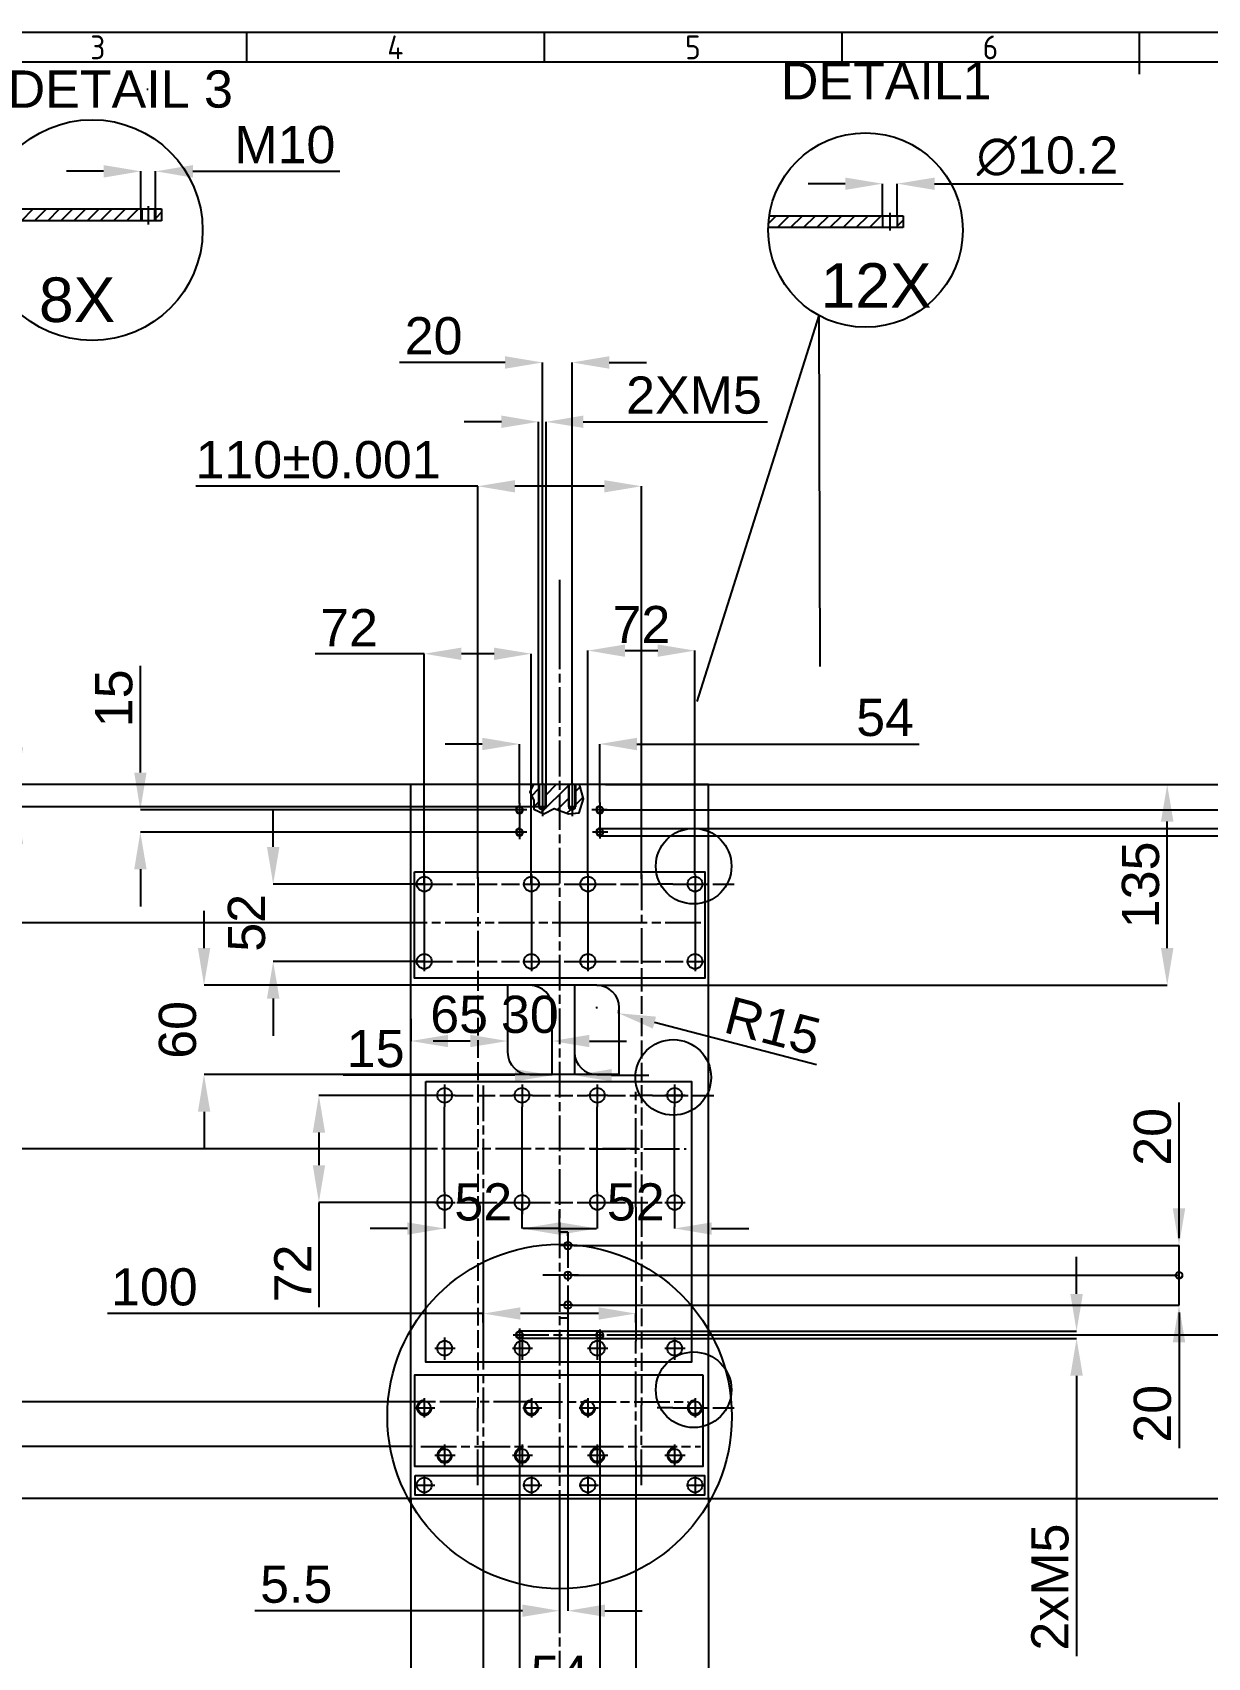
# Model space of a CAD drawing. Extents: x 10890 to 13186, y -1023 to 617.
# Drawn here: x 11294 to 12083, y -476 to 617 of the extents above; entities that cross this region are included whole.
import ezdxf

# ---------------------------------------------------------------- set-up
doc = ezdxf.new("R2010")
doc.units = 0
doc.header["$MEASUREMENT"] = 0
doc.linetypes.add('ACAD_ISO02W100', pattern=[15, 12, -3])
doc.linetypes.add('ACAD_ISO08W100', pattern=[36, 24, -3, 6, -3])
doc.layers.get('0').update_dxf_attribs({"linetype": 'CONTINUOUS'})
doc.layers.get('DEFPOINTS').update_dxf_attribs({"linetype": 'ACAD_ISO02W100'})
for name, color, linetype in [('CRTA_05', 1, 'CONTINUOUS'), ('LAYER1', 1, 'ACAD_ISO08W100'), ('LAYER2', 4, 'CONTINUOUS'), ('LAYER3', 5, 'CONTINUOUS'), ('LAYER4', 253, 'ACAD_ISO02W100'), ('RAHM2', 1, 'CONTINUOUS')]:
    doc.layers.add(name, color=color, linetype=linetype)
doc.styles.add('OZNAKE', font='geniso.shx', dxfattribs={"height": 4})
doc.styles.get("Standard").update_dxf_attribs({"font": 'arial.ttf'})
doc.dimstyles.get("Standard").update_dxf_attribs({"dimscale": 5, "dimtxt": 5, "dimasz": 5, "dimexe": 0, "dimexo": 0, "dimgap": 1, "dimtad": 1, "dimdec": 4, "dimzin": 12, "dimtxsty": 'STANDARD', "dimcen": 0.09, "dimazin": 3, "dimtfac": 1, "dimtdec": 4, "dimtofl": 0, "dimtmove": 0, "dimatfit": 3, "dimtolj": 1, "dimtzin": 0})

# ---------------------------------------------------------------- blocks, each defined once
blk = doc.blocks.new('*D4')
at = {"layer": 'DEFPOINTS', "color": 0}
for p in [(11376.4, 523.2), (11366.4, 497.9), (11376.4, 497.9)]:
    blk.add_point(p, dxfattribs=at)
at = {"layer": 'LAYER2', "color": 0}
for p, q in [((11341.4, 523.2), (11316.4, 523.2)), ((11366.4, 497.9), (11366.4, 523.2)), ((11376.4, 497.9), (11376.4, 523.2)), ((11401.4, 523.2), (11500.1, 523.2))]:
    blk.add_line(p, q, dxfattribs=at)
for points in [[(11341.4, 527.4), (11341.4, 519), (11366.4, 523.2)], [(11401.4, 527.4), (11401.4, 519), (11376.4, 523.2)]]:
    blk.add_solid(points, dxfattribs=at)
at = {"layer": 'LAYER2', "color": 0, "insert": (11463.2, 541), "char_height": 25, "attachment_point": 5}
blk.add_mtext('\\A1;M10', dxfattribs=at)
blk = doc.blocks.new('*D5')
at = {"layer": 'DEFPOINTS', "color": 0}
for p in [(11874.9, 514.9), (11864.9, 493.3), (11874.9, 493.3)]:
    blk.add_point(p, dxfattribs=at)
at = {"layer": 'LAYER2', "color": 0}
for p, q in [((11839.9, 514.9), (11814.9, 514.9)), ((11864.9, 493.3), (11864.9, 514.9)), ((11874.9, 493.3), (11874.9, 514.9)), ((11899.9, 514.9), (12026.8, 514.9))]:
    blk.add_line(p, q, dxfattribs=at)
for points in [[(11839.9, 519), (11839.9, 510.7), (11864.9, 514.9)], [(11899.9, 519), (11899.9, 510.7), (11874.9, 514.9)]]:
    blk.add_solid(points, dxfattribs=at)
at = {"layer": 'LAYER2', "color": 0, "insert": (11975.8, 533.3), "char_height": 25, "attachment_point": 5}
blk.add_mtext('\\A1;∅10.2', dxfattribs=at)
blk = doc.blocks.new('*U13')
at = {"layer": 'LAYER1'}
for p, q in [((-6.4, 0.1), (6.4, 0.1)), ((-0.6, 6.5), (-0.6, -6.5))]:
    blk.add_line(p, q, dxfattribs=at)
blk = doc.blocks.new('*U14')
at = {"layer": 'LAYER1', "color": 0, "linetype": 'BYBLOCK'}
for p in [(0, 0), (72, 0), (0, -52), (72, -52)]:
    blk.add_blockref('*U13', p, dxfattribs=at)
blk = doc.blocks.new('*U11')
at = {"layer": 'LAYER1'}
blk.add_blockref('*U14', (-36, 26), dxfattribs=at)
blk = doc.blocks.new('*U12')
at = {"layer": 'LAYER1', "color": 0, "linetype": 'BYBLOCK'}
for p in [(0, 0), (110, 0)]:
    blk.add_blockref('*U11', p, dxfattribs=at)
blk = doc.blocks.new('*U9')
at = {"layer": 'LAYER1'}
blk.add_blockref('*U12', (-55, 0), dxfattribs=at)
blk = doc.blocks.new('*U10')
at = {"layer": 'LAYER1', "color": 0, "linetype": 'BYBLOCK'}
for p in [(0, 0), (0, -352)]:
    blk.add_blockref('*U9', p, dxfattribs=at)
blk = doc.blocks.new('*U17')
at = {"layer": 'LAYER1'}
for p, q in [((-6.8, 0.3), (6.8, 0.3)), ((-0.3, 7.5), (-0.3, -7.5))]:
    blk.add_line(p, q, dxfattribs=at)
blk = doc.blocks.new('*U18')
at = {"layer": 'LAYER1', "color": 0, "linetype": 'BYBLOCK'}
for p in [(0, 0), (52, 0), (0, -72), (52, -72)]:
    blk.add_blockref('*U17', p, dxfattribs=at)
blk = doc.blocks.new('*U15')
at = {"layer": 'LAYER1'}
blk.add_blockref('*U18', (-26, 36), dxfattribs=at)
blk = doc.blocks.new('*U16')
at = {"layer": 'LAYER1', "color": 0, "linetype": 'BYBLOCK'}
for p in [(0, 0), (102.5, 0), (0, -170), (102.5, -170)]:
    blk.add_blockref('*U15', p, dxfattribs=at)
blk = doc.blocks.new('*D19')
at = {"layer": 'DEFPOINTS', "color": 0}
for p in [(11547.9, 111), (11078.8, -369), (11547.9, -369)]:
    blk.add_point(p, dxfattribs=at)
at = {"layer": 'LAYER2', "color": 0}
for p, q in [((11547.9, 111), (11078.8, 111)), ((11078.8, 86), (11078.8, -344)), ((11547.9, -369), (11078.8, -369))]:
    blk.add_line(p, q, dxfattribs=at)
for points in [[(11074.6, 86), (11082.9, 86), (11078.8, 111)], [(11074.6, -344), (11082.9, -344), (11078.8, -369)]]:
    blk.add_solid(points, dxfattribs=at)
at = {"layer": 'LAYER2', "color": 0, "insert": (11061, -101.7), "char_height": 25, "attachment_point": 5, "rotation": 90}
blk.add_mtext('\\A1;480', dxfattribs=at)
blk = doc.blocks.new('*D20')
at = {"layer": 'DEFPOINTS', "color": 0}
for p in [(11547.9, -369), (11747.9, -369), (11747.9, -698.2)]:
    blk.add_point(p, dxfattribs=at)
at = {"layer": 'LAYER2', "color": 0}
for p, q in [((11547.9, -369), (11547.9, -698.2)), ((11747.9, -369), (11747.9, -698.2)), ((11572.9, -698.2), (11722.9, -698.2))]:
    blk.add_line(p, q, dxfattribs=at)
for points in [[(11572.9, -694), (11572.9, -702.4), (11547.9, -698.2)], [(11722.9, -694), (11722.9, -702.4), (11747.9, -698.2)]]:
    blk.add_solid(points, dxfattribs=at)
at = {"layer": 'LAYER2', "color": 0, "insert": (11647.9, -680.4), "char_height": 25, "attachment_point": 5}
blk.add_mtext('\\A1;200', dxfattribs=at)
blk = doc.blocks.new('*D21')
at = {"layer": 'DEFPOINTS', "color": 0}
for p in [(11628.9, 198.9), (11556.9, 44), (11628.9, 44)]:
    blk.add_point(p, dxfattribs=at)
at = {"layer": 'LAYER2', "color": 0}
for p, q in [((11556.9, 198.9), (11483.7, 198.9)), ((11556.9, 44), (11556.9, 198.9)), ((11603.9, 198.9), (11581.9, 198.9)), ((11628.9, 44), (11628.9, 198.9))]:
    blk.add_line(p, q, dxfattribs=at)
for points in [[(11581.9, 203), (11581.9, 194.7), (11556.9, 198.9)], [(11603.9, 203), (11603.9, 194.7), (11628.9, 198.9)]]:
    blk.add_solid(points, dxfattribs=at)
at = {"layer": 'LAYER2', "color": 0, "insert": (11506.4, 216.4), "char_height": 25, "attachment_point": 5}
blk.add_mtext('\\A1;72', dxfattribs=at)
blk = doc.blocks.new('*D22')
at = {"layer": 'DEFPOINTS', "color": 0}
for p in [(11556.9, 44), (11455.4, -8), (11556.9, -8)]:
    blk.add_point(p, dxfattribs=at)
at = {"layer": 'LAYER2', "color": 0}
for p, q in [((11455.4, 69), (11455.4, 94)), ((11556.9, 44), (11455.4, 44)), ((11556.9, -8), (11455.4, -8)), ((11455.4, -33), (11455.4, -58))]:
    blk.add_line(p, q, dxfattribs=at)
for points in [[(11451.2, 69), (11459.6, 69), (11455.4, 44)], [(11451.2, -33), (11459.6, -33), (11455.4, -8)]]:
    blk.add_solid(points, dxfattribs=at)
at = {"layer": 'LAYER2', "color": 0, "insert": (11437.6, 18), "char_height": 25, "attachment_point": 5, "rotation": 90}
blk.add_mtext('\\A1;52', dxfattribs=at)
blk = doc.blocks.new('*D23')
at = {"layer": 'DEFPOINTS', "color": 0}
for p in [(11570.6, -170), (11622.6, -170), (11622.6, -187.5)]:
    blk.add_point(p, dxfattribs=at)
at = {"layer": 'LAYER2', "color": 0}
for p, q in [((11570.6, -170), (11570.6, -187.5)), ((11622.6, -170), (11622.6, -187.5)), ((11545.6, -187.5), (11520.6, -187.5)), ((11647.6, -187.5), (11672.6, -187.5))]:
    blk.add_line(p, q, dxfattribs=at)
for points in [[(11545.6, -183.4), (11545.6, -191.7), (11570.6, -187.5)], [(11647.6, -183.4), (11647.6, -191.7), (11622.6, -187.5)]]:
    blk.add_solid(points, dxfattribs=at)
at = {"layer": 'LAYER2', "color": 0, "insert": (11596.6, -169.8), "char_height": 25, "attachment_point": 5}
blk.add_mtext('\\A1;52', dxfattribs=at)
blk = doc.blocks.new('*D24')
at = {"layer": 'DEFPOINTS', "color": 0}
for p in [(11486.1, -98), (11570.6, -98), (11570.6, -170)]:
    blk.add_point(p, dxfattribs=at)
at = {"layer": 'LAYER2', "color": 0}
for p, q in [((11570.6, -98), (11486.1, -98)), ((11486.1, -123), (11486.1, -145)), ((11570.6, -170), (11486.1, -170)), ((11486.1, -170), (11486.1, -240.3))]:
    blk.add_line(p, q, dxfattribs=at)
for points in [[(11482, -123), (11490.3, -123), (11486.1, -98)], [(11482, -145), (11490.3, -145), (11486.1, -170)]]:
    blk.add_solid(points, dxfattribs=at)
at = {"layer": 'LAYER2', "color": 0, "insert": (11468.6, -217.7), "char_height": 25, "attachment_point": 5, "rotation": 90}
blk.add_mtext('\\A1;72', dxfattribs=at)
blk = doc.blocks.new('*D25')
at = {"layer": 'DEFPOINTS', "color": 0}
for p in [(11702.9, 311.5), (11592.9, 47.6), (11702.9, 47.6)]:
    blk.add_point(p, dxfattribs=at)
at = {"layer": 'LAYER2', "color": 0}
for p, q in [((11592.9, 311.5), (11403.3, 311.5)), ((11592.9, 47.6), (11592.9, 311.5)), ((11677.9, 311.5), (11617.9, 311.5)), ((11702.9, 47.6), (11702.9, 311.5))]:
    blk.add_line(p, q, dxfattribs=at)
for points in [[(11617.9, 315.6), (11617.9, 307.3), (11592.9, 311.5)], [(11677.9, 315.6), (11677.9, 307.3), (11702.9, 311.5)]]:
    blk.add_solid(points, dxfattribs=at)
at = {"layer": 'LAYER2', "color": 0, "insert": (11485.6, 329.2), "char_height": 25, "attachment_point": 5}
blk.add_mtext('\\A1;110%%P0.001', dxfattribs=at)
blk = doc.blocks.new('*D26')
at = {"layer": 'DEFPOINTS', "color": 0}
for p in [(11548.7, 18), (11127.7, -334), (11548.7, -334)]:
    blk.add_point(p, dxfattribs=at)
at = {"layer": 'LAYER2', "color": 0}
for p, q in [((11548.7, 18), (11127.7, 18)), ((11127.7, -7), (11127.7, -309)), ((11548.7, -334), (11127.7, -334))]:
    blk.add_line(p, q, dxfattribs=at)
for points in [[(11123.5, -7), (11131.8, -7), (11127.7, 18)], [(11123.5, -309), (11131.8, -309), (11127.7, -334)]]:
    blk.add_solid(points, dxfattribs=at)
at = {"layer": 'LAYER2', "color": 0, "insert": (11109.9, -158), "char_height": 25, "attachment_point": 5, "rotation": 90}
blk.add_mtext('\\A1;352', dxfattribs=at)
blk = doc.blocks.new('*D27')
at = {"layer": 'DEFPOINTS', "color": 0}
for p in [(11596.6, -344.6), (11699.1, -343.6), (11699.1, -635.1)]:
    blk.add_point(p, dxfattribs=at)
at = {"layer": 'LAYER2', "color": 0}
for p, q in [((11596.6, -344.6), (11596.6, -635.1)), ((11699.1, -343.6), (11699.1, -635.1)), ((11621.6, -635.1), (11674.1, -635.1))]:
    blk.add_line(p, q, dxfattribs=at)
for points in [[(11621.6, -630.9), (11621.6, -639.2), (11596.6, -635.1)], [(11674.1, -630.9), (11674.1, -639.2), (11699.1, -635.1)]]:
    blk.add_solid(points, dxfattribs=at)
at = {"layer": 'LAYER2', "color": 0, "insert": (11647.9, -617.3), "char_height": 25, "attachment_point": 5}
blk.add_mtext('\\A1;100', dxfattribs=at)
blk = doc.blocks.new('*D28')
at = {"layer": 'DEFPOINTS', "color": 0}
for p in [(11563.2, -134), (11192.9, -304), (11563.2, -304)]:
    blk.add_point(p, dxfattribs=at)
at = {"layer": 'LAYER2', "color": 0}
for p, q in [((11563.2, -134), (11192.9, -134)), ((11192.9, -159), (11192.9, -279)), ((11563.2, -304), (11192.9, -304))]:
    blk.add_line(p, q, dxfattribs=at)
for points in [[(11188.7, -159), (11197.1, -159), (11192.9, -134)], [(11188.7, -279), (11197.1, -279), (11192.9, -304)]]:
    blk.add_solid(points, dxfattribs=at)
at = {"layer": 'LAYER2', "color": 0, "insert": (11175.1, -218.4), "char_height": 25, "attachment_point": 5, "rotation": 90}
blk.add_mtext('\\A1;170%%P0.001', dxfattribs=at)
blk = doc.blocks.new('*D29')
at = {"layer": 'DEFPOINTS', "color": 0}
for p in [(11547.9, -46.5), (11612.9, -46.5), (11547.9, -61.5)]:
    blk.add_point(p, dxfattribs=at)
at = {"layer": 'LAYER2', "color": 0}
for p, q in [((11547.9, -46.5), (11547.9, -61.5)), ((11612.9, -46.5), (11612.9, -61.5)), ((11587.9, -61.5), (11572.9, -61.5))]:
    blk.add_line(p, q, dxfattribs=at)
for points in [[(11572.9, -57.3), (11572.9, -65.6), (11547.9, -61.5)], [(11587.9, -57.3), (11587.9, -65.6), (11612.9, -61.5)]]:
    blk.add_solid(points, dxfattribs=at)
at = {"layer": 'LAYER2', "color": 0, "insert": (11580.4, -43.7), "char_height": 25, "attachment_point": 5}
blk.add_mtext('\\A1;65', dxfattribs=at)
blk = doc.blocks.new('*D30')
at = {"layer": 'DEFPOINTS', "color": 0}
for p in [(11612.9, -61.5), (11642.9, -61.5), (11642.9, -61.5)]:
    blk.add_point(p, dxfattribs=at)
at = {"layer": 'LAYER2', "color": 0}
for p, q in [((11587.9, -61.5), (11562.9, -61.5)), ((11642.9, -61.5), (11642.9, -61.5)), ((11667.9, -61.5), (11692.9, -61.5))]:
    blk.add_line(p, q, dxfattribs=at)
for points in [[(11587.9, -57.3), (11587.9, -65.6), (11612.9, -61.5)], [(11667.9, -57.3), (11667.9, -65.6), (11642.9, -61.5)]]:
    blk.add_solid(points, dxfattribs=at)
at = {"layer": 'LAYER2', "color": 0, "insert": (11627.9, -43.7), "char_height": 25, "attachment_point": 5}
blk.add_mtext('\\A1;30', dxfattribs=at)
blk = doc.blocks.new('*D31')
at = {"layer": 'DEFPOINTS', "color": 0}
for p in [(11657.9, -64), (11642.9, -84), (11657.9, -84.5)]:
    blk.add_point(p, dxfattribs=at)
at = {"layer": 'LAYER2', "color": 0}
for p, q in [((11657.9, -64), (11657.9, -84.5)), ((11617.9, -84.5), (11502.4, -84.5)), ((11642.9, -84), (11642.9, -84.5)), ((11682.9, -84.5), (11707.9, -84.5))]:
    blk.add_line(p, q, dxfattribs=at)
for points in [[(11617.9, -80.3), (11617.9, -88.6), (11642.9, -84.5)], [(11682.9, -80.3), (11682.9, -88.6), (11657.9, -84.5)]]:
    blk.add_solid(points, dxfattribs=at)
at = {"layer": 'LAYER2', "color": 0, "insert": (11524.3, -66.7), "char_height": 25, "attachment_point": 5}
blk.add_mtext('\\A1;15', dxfattribs=at)
blk = doc.blocks.new('*D32')
at = {"layer": 'DEFPOINTS', "color": 0}
for p in [(11657.9, -24), (11408.9, -84), (11687.9, -84)]:
    blk.add_point(p, dxfattribs=at)
at = {"layer": 'LAYER2', "color": 0}
for p, q in [((11408.9, 1), (11408.9, 26)), ((11657.9, -24), (11408.9, -24)), ((11687.9, -84), (11408.9, -84)), ((11408.9, -109), (11408.9, -134))]:
    blk.add_line(p, q, dxfattribs=at)
for points in [[(11404.8, 1), (11413.1, 1), (11408.9, -24)], [(11404.8, -109), (11413.1, -109), (11408.9, -84)]]:
    blk.add_solid(points, dxfattribs=at)
at = {"layer": 'LAYER2', "color": 0, "insert": (11391.2, -54), "char_height": 25, "attachment_point": 5, "rotation": 90}
blk.add_mtext('\\A1;60', dxfattribs=at)
blk = doc.blocks.new('*D33')
at = {"layer": 'DEFPOINTS', "color": 0}
for p in [(11672.9, -39), (11687.5, -42.8)]:
    blk.add_point(p, dxfattribs=at)
at = {"layer": 'LAYER2', "color": 0}
for p, q in [((11672.5, -39), (11673.4, -39)), ((11672.9, -39.4), (11672.9, -38.5)), ((11820.5, -77.5), (11711.6, -49.1))]:
    blk.add_line(p, q, dxfattribs=at)
blk.add_arc((11672.9, -39), 15, 345.3818, 0, dxfattribs=at)
blk.add_solid([(11712.7, -45.1), (11710.6, -53.1), (11687.5, -42.8)], dxfattribs=at)
at = {"layer": 'LAYER2', "color": 0, "insert": (11791.2, -51.5), "char_height": 25, "attachment_point": 5, "rotation": 345.3818}
blk.add_mtext('\\A1;R15', dxfattribs=at)
blk = doc.blocks.new('*D45')
at = {"layer": 'DEFPOINTS', "color": 0}
for p in [(11653.4, -247.8), (11647.9, -369), (11647.9, -444.5)]:
    blk.add_point(p, dxfattribs=at)
at = {"layer": 'LAYER2', "color": 0}
for p, q in [((11653.4, -247.8), (11653.4, -444.5)), ((11647.9, -369), (11647.9, -444.5)), ((11622.9, -444.5), (11443.1, -444.5)), ((11678.4, -444.5), (11703.4, -444.5))]:
    blk.add_line(p, q, dxfattribs=at)
for points in [[(11622.9, -440.3), (11622.9, -448.6), (11647.9, -444.5)], [(11678.4, -440.3), (11678.4, -448.6), (11653.4, -444.5)]]:
    blk.add_solid(points, dxfattribs=at)
at = {"layer": 'LAYER2', "color": 0, "insert": (11470.9, -426.8), "char_height": 25, "attachment_point": 5}
blk.add_mtext('\\A1;5.5', dxfattribs=at)
blk = doc.blocks.new('*U46')
blk.add_circle((0, 0), 2.1)
blk.add_arc((0, 0), 2.5, 90.1787, 0.0692)
blk = doc.blocks.new('*U47')
at = {"color": 0, "linetype": 'BYBLOCK'}
for p in [(0, 0), (54, 0), (0, -15), (54, -15)]:
    blk.add_blockref('*U46', p, dxfattribs=at)
blk = doc.blocks.new('*D48')
at = {"layer": 'DEFPOINTS', "color": 0}
for p in [(11674.9, 138.2), (11620.9, 98.3), (11674.9, 98.8)]:
    blk.add_point(p, dxfattribs=at)
at = {"layer": 'LAYER2', "color": 0}
for p, q in [((11595.9, 138.2), (11570.9, 138.2)), ((11620.9, 98.3), (11620.9, 138.2)), ((11674.9, 98.8), (11674.9, 138.2)), ((11699.9, 138.2), (11889.6, 138.2))]:
    blk.add_line(p, q, dxfattribs=at)
for points in [[(11595.9, 142.4), (11595.9, 134), (11620.9, 138.2)], [(11699.9, 142.4), (11699.9, 134), (11674.9, 138.2)]]:
    blk.add_solid(points, dxfattribs=at)
at = {"layer": 'LAYER2', "color": 0, "insert": (11866.7, 155.9), "char_height": 25, "attachment_point": 5}
blk.add_mtext('\\A1;54', dxfattribs=at)
blk = doc.blocks.new('*D49')
at = {"layer": 'DEFPOINTS', "color": 0}
for p in [(11366.1, 94), (11620.9, 94), (11620.9, 79)]:
    blk.add_point(p, dxfattribs=at)
at = {"layer": 'LAYER2', "color": 0}
for p, q in [((11366.1, 119), (11366.1, 190.8)), ((11620.9, 94), (11366.1, 94)), ((11620.9, 79), (11366.1, 79)), ((11366.1, 54), (11366.1, 29))]:
    blk.add_line(p, q, dxfattribs=at)
for points in [[(11362, 119), (11370.3, 119), (11366.1, 94)], [(11362, 54), (11370.3, 54), (11366.1, 79)]]:
    blk.add_solid(points, dxfattribs=at)
at = {"layer": 'LAYER2', "color": 0, "insert": (11348.4, 168.9), "char_height": 25, "attachment_point": 5, "rotation": 90}
blk.add_mtext('\\A1;15', dxfattribs=at)
blk = doc.blocks.new('*D50')
at = {"layer": 'DEFPOINTS', "color": 0}
for p in [(11678.8, 111), (12144.8, 111), (11674.9, 94)]:
    blk.add_point(p, dxfattribs=at)
at = {"layer": 'LAYER2', "color": 0}
for p, q in [((12144.8, 136), (12144.8, 204.5)), ((11678.8, 111), (12144.8, 111)), ((11674.9, 94), (12144.8, 94)), ((12144.8, 69), (12144.8, 44))]:
    blk.add_line(p, q, dxfattribs=at)
for points in [[(12140.6, 136), (12148.9, 136), (12144.8, 111)], [(12140.6, 69), (12148.9, 69), (12144.8, 94)]]:
    blk.add_solid(points, dxfattribs=at)
at = {"layer": 'LAYER2', "color": 0, "insert": (12127.2, 182.7), "char_height": 25, "attachment_point": 5, "rotation": 90}
blk.add_mtext('\\A1;17', dxfattribs=at)
blk = doc.blocks.new('*D51')
at = {"layer": 'DEFPOINTS', "color": 0}
for p in [(11674.9, -256.5), (11674.9, -261.5), (11995.4, -261.5)]:
    blk.add_point(p, dxfattribs=at)
at = {"layer": 'LAYER2', "color": 0}
for p, q in [((11995.4, -231.5), (11995.4, -206.5)), ((11674.9, -256.5), (11995.4, -256.5)), ((11674.9, -261.5), (11995.4, -261.5)), ((11995.4, -286.5), (11995.4, -475))]:
    blk.add_line(p, q, dxfattribs=at)
for points in [[(11991.2, -231.5), (11999.6, -231.5), (11995.4, -256.5)], [(11991.2, -286.5), (11999.6, -286.5), (11995.4, -261.5)]]:
    blk.add_solid(points, dxfattribs=at)
at = {"layer": 'LAYER2', "color": 0, "insert": (11977.6, -428.6), "char_height": 25, "attachment_point": 5, "rotation": 90}
blk.add_mtext('\\A1;2xM5', dxfattribs=at)
blk = doc.blocks.new('*D52')
at = {"layer": 'DEFPOINTS', "color": 0}
for p in [(11620.9, -262.2), (11674.9, -262.5), (11674.9, -505.1)]:
    blk.add_point(p, dxfattribs=at)
at = {"layer": 'LAYER2', "color": 0}
for p, q in [((11620.9, -262.2), (11620.9, -505.1)), ((11674.9, -262.5), (11674.9, -505.1)), ((11595.9, -505.1), (11570.9, -505.1)), ((11699.9, -505.1), (11724.9, -505.1))]:
    blk.add_line(p, q, dxfattribs=at)
for points in [[(11595.9, -500.9), (11595.9, -509.2), (11620.9, -505.1)], [(11699.9, -500.9), (11699.9, -509.2), (11674.9, -505.1)]]:
    blk.add_solid(points, dxfattribs=at)
at = {"layer": 'LAYER2', "color": 0, "insert": (11647.9, -487.3), "char_height": 25, "attachment_point": 5}
blk.add_mtext('\\A1;54', dxfattribs=at)
blk = doc.blocks.new('*D53')
at = {"layer": 'DEFPOINTS', "color": 0}
for p in [(11674.9, 81.5), (11674.9, 76.5), (12184.8, 76.5)]:
    blk.add_point(p, dxfattribs=at)
at = {"layer": 'LAYER2', "color": 0}
for p, q in [((12184.8, 106.5), (12184.8, 131.5)), ((11674.9, 81.5), (12184.8, 81.5)), ((11674.9, 76.5), (12184.8, 76.5)), ((12184.8, 51.5), (12184.8, -67.1))]:
    blk.add_line(p, q, dxfattribs=at)
for points in [[(12180.7, 106.5), (12189, 106.5), (12184.8, 81.5)], [(12180.7, 51.5), (12189, 51.5), (12184.8, 76.5)]]:
    blk.add_solid(points, dxfattribs=at)
at = {"layer": 'LAYER2', "color": 0, "insert": (12167.1, -20.3), "char_height": 25, "attachment_point": 5, "rotation": 90}
blk.add_mtext('\\A1;4xM5', dxfattribs=at)
blk = doc.blocks.new('*D57')
at = {"layer": 'DEFPOINTS', "color": 0}
for p in [(11638.8, 354.8), (11633.8, 111), (11638.8, 111)]:
    blk.add_point(p, dxfattribs=at)
at = {"layer": 'LAYER2', "color": 0}
for p, q in [((11608.8, 354.8), (11583.8, 354.8)), ((11633.8, 111), (11633.8, 354.8)), ((11638.8, 111), (11638.8, 354.8)), ((11663.8, 354.8), (11787.6, 354.8))]:
    blk.add_line(p, q, dxfattribs=at)
for points in [[(11608.8, 359), (11608.8, 350.7), (11633.8, 354.8)], [(11663.8, 359), (11663.8, 350.7), (11638.8, 354.8)]]:
    blk.add_solid(points, dxfattribs=at)
at = {"layer": 'LAYER2', "color": 0, "insert": (11738.2, 372.6), "char_height": 25, "attachment_point": 5}
blk.add_mtext('\\A1;2XM5', dxfattribs=at)
blk = doc.blocks.new('*D58')
at = {"layer": 'DEFPOINTS', "color": 0}
for p in [(11634.2, 111), (11283.1, 96), (11633.8, 96)]:
    blk.add_point(p, dxfattribs=at)
at = {"layer": 'LAYER2', "color": 0}
for p, q in [((11283.1, 136), (11283.1, 161)), ((11634.2, 111), (11283.1, 111)), ((11633.8, 96), (11283.1, 96)), ((11283.1, 71), (11283.1, -94.7))]:
    blk.add_line(p, q, dxfattribs=at)
for points in [[(11279, 136), (11287.3, 136), (11283.1, 111)], [(11279, 71), (11287.3, 71), (11283.1, 96)]]:
    blk.add_solid(points, dxfattribs=at)
at = {"layer": 'LAYER2', "color": 0, "insert": (11265.4, -50.2), "char_height": 25, "attachment_point": 5, "rotation": 90}
blk.add_mtext('\\A1;2X15', dxfattribs=at)
blk = doc.blocks.new('*D59')
at = {"layer": 'DEFPOINTS', "color": 0}
for p in [(11636.3, 394.7), (11636.3, 111), (11656.3, 111)]:
    blk.add_point(p, dxfattribs=at)
at = {"layer": 'LAYER2', "color": 0}
for p, q in [((11611.3, 394.7), (11540.2, 394.7)), ((11636.3, 111), (11636.3, 394.7)), ((11656.3, 111), (11656.3, 394.7)), ((11681.3, 394.7), (11706.3, 394.7))]:
    blk.add_line(p, q, dxfattribs=at)
for points in [[(11611.3, 398.9), (11611.3, 390.5), (11636.3, 394.7)], [(11681.3, 398.9), (11681.3, 390.5), (11656.3, 394.7)]]:
    blk.add_solid(points, dxfattribs=at)
at = {"layer": 'LAYER2', "color": 0, "insert": (11563.2, 412.5), "char_height": 25, "attachment_point": 5}
blk.add_mtext('\\A1;20', dxfattribs=at)
blk = doc.blocks.new('*D61')
at = {"layer": 'DEFPOINTS', "color": 0}
for p in [(11738.9, 201), (11666.9, 50.4), (11738.9, 50.4)]:
    blk.add_point(p, dxfattribs=at)
at = {"layer": 'LAYER2', "color": 0}
for p, q in [((11666.9, 50.4), (11666.9, 201)), ((11691.9, 201), (11713.9, 201)), ((11738.9, 50.4), (11738.9, 201))]:
    blk.add_line(p, q, dxfattribs=at)
for points in [[(11691.9, 205.1), (11691.9, 196.8), (11666.9, 201)], [(11713.9, 205.1), (11713.9, 196.8), (11738.9, 201)]]:
    blk.add_solid(points, dxfattribs=at)
at = {"layer": 'LAYER2', "color": 0, "insert": (11702.9, 218.5), "char_height": 25, "attachment_point": 5}
blk.add_mtext('\\A1;72', dxfattribs=at)
blk = doc.blocks.new('*D62')
at = {"layer": 'DEFPOINTS', "color": 0}
for p in [(11127.7, 111), (11547.9, 111), (11127.7, 18)]:
    blk.add_point(p, dxfattribs=at)
at = {"layer": 'LAYER2', "color": 0}
for p, q in [((11547.9, 111), (11127.7, 111)), ((11127.7, 43), (11127.7, 86))]:
    blk.add_line(p, q, dxfattribs=at)
for points in [[(11123.5, 86), (11131.8, 86), (11127.7, 111)], [(11123.5, 43), (11131.8, 43), (11127.7, 18)]]:
    blk.add_solid(points, dxfattribs=at)
at = {"layer": 'LAYER2', "color": 0, "insert": (11109.9, 64.5), "char_height": 25, "attachment_point": 5, "rotation": 90}
blk.add_mtext('\\A1;93', dxfattribs=at)
blk = doc.blocks.new('*D63')
at = {"layer": 'DEFPOINTS', "color": 0}
for p in [(11747.9, 111), (12056.3, 111), (11672.9, -24)]:
    blk.add_point(p, dxfattribs=at)
at = {"layer": 'LAYER2', "color": 0}
for p, q in [((11747.9, 111), (12056.3, 111)), ((12056.3, 1), (12056.3, 86)), ((11672.9, -24), (12056.3, -24))]:
    blk.add_line(p, q, dxfattribs=at)
for points in [[(12052.1, 86), (12060.5, 86), (12056.3, 111)], [(12052.1, 1), (12060.5, 1), (12056.3, -24)]]:
    blk.add_solid(points, dxfattribs=at)
at = {"layer": 'LAYER2', "color": 0, "insert": (12038.5, 43.5), "char_height": 25, "attachment_point": 5, "rotation": 90}
blk.add_mtext('\\A1;135', dxfattribs=at)
blk = doc.blocks.new('*D64')
at = {"layer": 'DEFPOINTS', "color": 0}
for p in [(11673.1, -170), (11725.1, -170), (11725.1, -187.5)]:
    blk.add_point(p, dxfattribs=at)
at = {"layer": 'LAYER2', "color": 0}
for p, q in [((11673.1, -170), (11673.1, -187.5)), ((11725.1, -170), (11725.1, -187.5)), ((11648.1, -187.5), (11623.1, -187.5)), ((11750.1, -187.5), (11775.1, -187.5))]:
    blk.add_line(p, q, dxfattribs=at)
for points in [[(11648.1, -183.4), (11648.1, -191.7), (11673.1, -187.5)], [(11750.1, -183.4), (11750.1, -191.7), (11725.1, -187.5)]]:
    blk.add_solid(points, dxfattribs=at)
at = {"layer": 'LAYER2', "color": 0, "insert": (11699.1, -169.8), "char_height": 25, "attachment_point": 5}
blk.add_mtext('\\A1;52', dxfattribs=at)
blk = doc.blocks.new('*D65')
at = {"layer": 'DEFPOINTS', "color": 0}
for p in [(11192.9, 111), (11547.9, 111), (11192.9, -134)]:
    blk.add_point(p, dxfattribs=at)
at = {"layer": 'LAYER2', "color": 0}
for p, q in [((11547.9, 111), (11192.9, 111)), ((11192.9, -109), (11192.9, 86))]:
    blk.add_line(p, q, dxfattribs=at)
for points in [[(11188.7, 86), (11197.1, 86), (11192.9, 111)], [(11188.7, -109), (11197.1, -109), (11192.9, -134)]]:
    blk.add_solid(points, dxfattribs=at)
at = {"layer": 'LAYER2', "color": 0, "insert": (11175.1, -11.5), "char_height": 25, "attachment_point": 5, "rotation": 90}
blk.add_mtext('\\A1;245', dxfattribs=at)
blk = doc.blocks.new('*D66')
at = {"layer": 'DEFPOINTS', "color": 0}
for p in [(11596.6, -244.7), (11596.6, -250.7), (11699.1, -250.7)]:
    blk.add_point(p, dxfattribs=at)
at = {"layer": 'LAYER2', "color": 0}
for p, q in [((11596.6, -244.7), (11344.1, -244.7)), ((11596.6, -250.7), (11596.6, -244.7)), ((11674.1, -244.7), (11621.6, -244.7)), ((11699.1, -250.7), (11699.1, -244.7))]:
    blk.add_line(p, q, dxfattribs=at)
for points in [[(11621.6, -240.5), (11621.6, -248.8), (11596.6, -244.7)], [(11674.1, -240.5), (11674.1, -248.8), (11699.1, -244.7)]]:
    blk.add_solid(points, dxfattribs=at)
at = {"layer": 'LAYER2', "color": 0, "insert": (11375.5, -226.9), "char_height": 25, "attachment_point": 5}
blk.add_mtext('\\A1;100', dxfattribs=at)
blk = doc.blocks.new('*D67')
at = {"layer": 'DEFPOINTS', "color": 0}
for p in [(11679.6, -259), (11679.6, -369), (12176.5, -369)]:
    blk.add_point(p, dxfattribs=at)
at = {"layer": 'LAYER2', "color": 0}
for p, q in [((11679.6, -259), (12176.5, -259)), ((12176.5, -284), (12176.5, -344)), ((11679.6, -369), (12176.5, -369))]:
    blk.add_line(p, q, dxfattribs=at)
for points in [[(12172.4, -284), (12180.7, -284), (12176.5, -259)], [(12172.4, -344), (12180.7, -344), (12176.5, -369)]]:
    blk.add_solid(points, dxfattribs=at)
at = {"layer": 'LAYER2', "color": 0, "insert": (12158.8, -314), "char_height": 25, "attachment_point": 5, "rotation": 90}
blk.add_mtext('\\A1;110', dxfattribs=at)

msp = doc.modelspace()

# ---------------------------------------------------------------- hatches: boundary and pattern name
at = {"layer": 'LAYER3'}
h = msp.add_hatch(dxfattribs=at)
h.set_pattern_fill('ANSI31', color=256, scale=50)
h.set_pattern_definition([(45, (85.4575, 258.176), (-4.4194174, 4.4194174), [])])
h.paths.add_polyline_path([(11365.90195, 497.88062), (11260.87938, 497.88062, 0.0272283502), (11259.76887, 489.88062), (11365.90195, 489.88062)])
h.paths.add_polyline_path([(11380.40195, 497.88062), (11376.90195, 497.88062), (11376.90195, 489.88062), (11380.40195, 489.88062)])
h.paths.add_polyline_path([(11864.88461, 493.32972), (11788.88461, 493.32972, 0.0307477189), (11788.19056, 485.32972), (11864.88461, 485.32972)])
h.paths.add_polyline_path([(11878.88461, 493.32972), (11874.88461, 493.32972), (11874.88461, 485.32972), (11878.88461, 485.32972)])
h.paths.add_polyline_path([(12220.10198, 497.88062), (12133.27941, 497.88062, 0.0272283502), (12132.1689, 489.88062), (12225.10198, 489.88062), (12225.10198, 493.48062)])
h.paths.add_polyline_path([(12252.80198, 497.88062), (12240.10198, 497.88062), (12235.10198, 493.48062), (12235.10198, 489.88062), (12252.80198, 489.88062)])
h = msp.add_hatch(dxfattribs=at)
h.set_pattern_fill('ANSI31', color=256, scale=50)
h.paths.add_polyline_path([(11647.93846, 111.00234), (11638.81239, 111.00234), (11638.81239, 96.00234), (11638.41239, 96.00234), (11638.41239, 95.00234), (11636.31239, 93.74054), (11636.31239, 91.75049), (11637.30528, 91.29796), (11644.23304, 94.75904), (11647.93846, 93.42707)])
h.paths.add_polyline_path([(11633.81239, 111.00234), (11630.43625, 111.00234), (11627.97044, 106.08084), (11630.49495, 100.27329), (11630.61238, 94.3484), (11636.31239, 91.75049), (11636.31239, 93.74054), (11634.21239, 95.00234), (11634.21239, 96.00234), (11633.81239, 96.00234)])
h.paths.add_polyline_path([(11653.81239, 111.00234), (11647.93846, 111.00234), (11647.93846, 93.42707), (11653.86144, 91.29796), (11656.31239, 91.54083), (11656.31239, 93.74054), (11654.21239, 95.00234), (11654.21239, 96.00234), (11653.81239, 96.00234)])
h.paths.add_polyline_path([(11661.25886, 111.00234), (11658.81239, 111.00234), (11658.81239, 96.00234), (11658.41239, 96.00234), (11658.41239, 95.00234), (11656.31239, 93.74054), (11656.31239, 91.54083), (11660.96532, 92.00191), (11664.01822, 101.27054)])
h = msp.add_hatch(dxfattribs=at)
h.set_pattern_fill('ANSI31', color=256, scale=100)
h.paths.add_polyline_path([(12064.2358, -216.77449, 0.4142135624), (12062.01263, -218.99766), (12064.2358, -218.99766)])
h.paths.add_polyline_path([(12066.45897, -218.99766, 0.4142135624), (12064.2358, -216.77449), (12064.2358, -221.22083, 0.4142135624)])
h.paths.add_polyline_path([(12064.2358, -218.99766), (12062.01263, -218.99766, 0.4142135624), (12064.2358, -221.22083)])

# ---------------------------------------------------------------- linework, layer by layer
for p, q in [((11260.87938, 497.88062), (11380.40195, 497.88062)), ((11367.15195, 497.88062), (11367.15195, 489.88062)), ((11375.65195, 497.88062), (11375.65195, 489.88062)), ((11380.40195, 497.88062), (11380.40195, 489.88062)), ((11788.88461, 493.32972), (11878.88461, 493.32972)), ((11864.88461, 493.32972), (11864.88461, 485.32972)), ((11874.88461, 493.32972), (11874.88461, 485.32972)), ((11878.88461, 493.32972), (11878.88461, 485.32972)), ((11380.40195, 489.88062), (11259.76887, 489.88062)), ((11878.88461, 485.32972), (11788.19056, 485.32972)), ((11647.93846, 248.46756), (11647.93846, 211.84646)), ((11547.93846, -368.99766), (11547.93846, 111.00234)), ((11747.93846, 111.00234), (11547.93846, 111.00234)), ((11634.21239, 111.00234), (11634.21239, 95.00234)), ((11638.41239, 95.00234), (11638.41239, 111.00234)), ((11654.21239, 111.00234), (11654.21239, 95.00234)), ((11658.41239, 95.00234), (11658.41239, 111.00234)), ((11747.93846, -368.99766), (11747.93846, 111.00234)), ((11638.81239, 96.00234), (11633.81239, 96.00234)), ((11638.41239, 95.00234), (11634.21239, 95.00234)), ((11636.31239, 93.74054), (11634.21239, 95.00234)), ((11638.41239, 95.00234), (11636.31239, 93.74054)), ((11658.81239, 96.00234), (11653.81239, 96.00234)), ((11658.41239, 95.00234), (11654.21239, 95.00234)), ((11656.31239, 93.74054), (11654.21239, 95.00234)), ((11658.41239, 95.00234), (11656.31239, 93.74054)), ((11724.01196, 44.00234), (11713.46284, 44.00234)), ((11753.86496, 44.00234), (11765.31418, 44.00234)), ((11627.93846, -23.99766), (11612.93846, -23.99766)), ((11612.93846, -23.99766), (11612.93846, -68.99766)), ((11672.93846, -23.99766), (11657.93846, -23.99766)), ((11657.93846, -23.99766), (11657.93846, -68.99766)), ((11642.93846, -83.99766), (11642.93846, -38.99766)), ((11687.93846, -83.99766), (11687.93846, -38.99766)), ((11627.93846, -83.99766), (11642.93846, -83.99766)), ((11672.93846, -83.99766), (11687.93846, -83.99766)), ((11710.31196, -97.99766), (11699.76284, -97.99766)), ((11740.16496, -97.99766), (11751.61418, -97.99766)), ((11647.93846, -189.90709), (11647.93846, -175.53324)), ((11653.43846, -189.90709), (11647.93846, -189.90709)), ((11653.43846, -192.3934), (11653.43846, -189.90709)), ((11653.43846, -247.81369), (11647.93846, -247.81369)), ((11647.93846, -247.81369), (11647.93846, -251.49782)), ((11653.43846, -244.99688), (11653.43846, -247.81369)), ((11724.01196, -307.99766), (11713.46284, -307.99766)), ((11753.86496, -307.99766), (11765.31418, -307.99766)), ((11547.93846, -368.99766), (11747.93846, -368.99766))]:
    msp.add_line(p, q)
msp.add_lwpolyline([(11630.43625, 111.00234), (11627.97044, 106.08084), (11630.49495, 100.27329), (11630.61238, 94.3484), (11637.30528, 91.29796), (11644.23304, 94.75904), (11653.86144, 91.29796), (11660.96532, 92.00191), (11664.01822, 101.27054), (11661.25886, 111.00234)])
for centre, radius in [((11556.93846, 44.00234), 5), ((11628.93846, 44.00234), 5), ((11666.93846, 44.00234), 5), ((11738.93846, 44.00234), 5), ((11556.93846, -7.99766), 5), ((11628.93846, -7.99766), 5), ((11666.93846, -7.99766), 5), ((11738.93846, -7.99766), 5), ((11570.63846, -97.99766), 5), ((11622.63846, -97.99766), 5), ((11673.23846, -97.99766), 5), ((11725.23846, -97.99766), 5), ((11570.63846, -169.99766), 5), ((11622.63846, -169.99766), 5), ((11673.23846, -169.99766), 5), ((11725.23846, -169.99766), 5), ((11653.43846, -198.99766), 2.5), ((11653.43846, -218.99766), 2.5), ((11653.43846, -238.99766), 2.5), ((11620.93846, -258.99766), 2.1), ((11674.93846, -258.99766), 2.1), ((11570.63846, -267.99766), 5), ((11622.63846, -267.99766), 5), ((11673.23846, -267.99766), 5), ((11725.23846, -267.99766), 5), ((11556.93846, -307.99766), 4.25), ((11628.93846, -307.99766), 4.25), ((11666.93846, -307.99766), 4.25), ((11738.93846, -307.99766), 4.25), ((11570.63846, -339.99766), 4.25), ((11622.63846, -339.99766), 4.25), ((11673.23846, -339.99766), 4.25), ((11725.23846, -339.99766), 4.25), ((11556.93846, -359.99766), 5), ((11628.93846, -359.99766), 5), ((11666.93846, -359.99766), 5), ((11738.93846, -359.99766), 5)]:
    msp.add_circle(centre, radius)
for centre, radius, start, end in [((11627.93846, -38.99766), 15, 0, 90), ((11672.93846, -38.99766), 15, 0, 90), ((11627.93846, -68.99766), 15, 180, 270), ((11672.93846, -68.99766), 15, 180, 270), ((11620.93846, -258.99766), 2.5, 90, 2.99566664), ((11674.93846, -258.99766), 2.5, 90, 3.91123059), ((11556.93846, -307.99766), 5, 90, 0), ((11628.93846, -307.99766), 5, 90, 0), ((11666.93846, -307.99766), 5, 90, 0), ((11738.93846, -307.99766), 5, 90, 0), ((11570.63846, -339.99766), 5, 90, 360), ((11622.63846, -339.99766), 5, 90, 0), ((11673.23846, -339.99766), 5, 90, 0), ((11725.23846, -339.99766), 5, 90, 360)]:
    msp.add_arc(centre, radius, start, end)
at = {"layer": 'CRTA_05'}
for p, q in [((11437.50243, 616.53414), (11437.50243, 596.53414)), ((11637.50243, 616.53414), (11637.50243, 596.53414)), ((11837.50243, 616.53414), (11837.50243, 596.53414)), ((12037.50243, 616.53414), (12037.50243, 588.53414)), ((13165.50243, 596.53414), (10909.50243, 596.53414))]:
    msp.add_line(p, q, dxfattribs=at)
at = {"layer": 'LAYER1'}
for p, q in [((11371.40195, 499.8735), (11371.40195, 487.54062)), ((11869.88461, 495.33247), (11869.88461, 483.34842)), ((11647.93846, 248.46756), (11647.93846, -594.9006)), ((11636.31239, 111.96025), (11636.31239, 89.72726)), ((11656.31239, 111.96025), (11656.31239, 89.72726)), ((11620.93846, 98.3298), (11620.94839, 73.7453)), ((11674.93846, 98.77143), (11674.94627, 74.48174)), ((11625.89018, 94.00234), (11615.5779, 93.99604)), ((11679.95432, 93.99932), (11669.49504, 93.99932)), ((11625.89018, 78.99932), (11616.90404, 79.00234)), ((11680.39626, 79.00234), (11669.93698, 79.00234)), ((11592.93846, 48.69996), (11592.93846, -15.80253)), ((11702.93846, 50.45267), (11702.93846, -16.20844)), ((11724.01196, 44.00234), (11753.86496, 44.00234)), ((11702.93846, 18.00234), (11549.11692, 18.00234)), ((11742.86887, 18.00234), (11657.17489, 18.00234)), ((11596.63846, -91.2901), (11596.63846, -180.17256)), ((11699.13846, -173.26962), (11699.13846, -95.62086)), ((11710.31196, -97.99766), (11740.16496, -97.99766)), ((11700.74763, -133.99766), (11563.17675, -133.99766)), ((11668.53294, -133.99766), (11732.96231, -133.99766)), ((11653.43846, -189.90709), (11653.43846, -247.81369)), ((11657.52361, -198.99766), (11648.81863, -198.99766)), ((11660.6617, -218.99766), (11634.57635, -218.99766)), ((11656.89667, -238.99766), (11647.67591, -238.99766)), ((11596.63846, -258.38848), (11596.63846, -344.93485)), ((11616.71871, -258.99766), (11679.56855, -258.99766)), ((11620.93846, -254.79386), (11620.93846, -262.20339)), ((11674.93846, -255.35091), (11674.93846, -262.51876)), ((11699.13846, -343.59651), (11699.13846, -263.28904)), ((11627.50232, -303.99766), (11552.42295, -303.99766)), ((11625.93846, -303.99766), (11734.56791, -303.99766)), ((11592.93846, -359.99766), (11592.93846, -308.21959)), ((11702.93846, -359.99766), (11702.93846, -306.23875)), ((11724.01196, -307.99766), (11753.86496, -307.99766)), ((11554.66457, -333.99766), (11673.13846, -333.99766)), ((11666.93846, -333.99766), (11742.51207, -333.99766))]:
    msp.add_line(p, q, dxfattribs=at)
at = {"layer": 'LAYER2', "linetype": 'BYBLOCK'}
msp.add_line((11370.43406, 578.51271), (11371.43406, 578.51271), dxfattribs=at)
at = {"layer": 'LAYER2'}
for p, q in [((11740.398, 166.78733), (11822.44595, 426.20164)), ((11823.05852, 190.21138), (11822.44595, 426.20164)), ((11556.93846, 37.36463), (11556.93846, -1.57881)), ((11628.93846, 37.36463), (11628.93846, -1.57881)), ((11666.93846, 37.36463), (11666.93846, -1.57881)), ((11738.93846, 37.36463), (11738.93846, -1.57881)), ((11570.63846, -162.80384), (11570.63846, -105.74023)), ((11622.63846, -162.80384), (11622.63846, -105.74023)), ((11673.13846, -162.80384), (11673.13846, -105.74023)), ((11725.13846, -162.80384), (11725.13846, -105.74023)), ((12064.2358, -173.99766), (12064.2358, -102.84486)), ((11699.13846, -173.26962), (11699.13846, -263.28904)), ((12064.2358, -193.99766), (12064.2358, -168.99766)), ((11596.63846, -180.17256), (11596.63846, -258.38848)), ((11657.52361, -198.99766), (12064.2358, -198.99766)), ((12064.2358, -238.99766), (12064.2358, -198.99766)), ((11657.4882, -218.99766), (12064.2358, -218.99766)), ((11657.4882, -218.99766), (12064.2358, -218.99766)), ((11656.89667, -238.99766), (12064.2358, -238.99766)), ((12064.2358, -243.99766), (12064.2358, -268.99766)), ((11674.93846, -256.49766), (11620.93846, -256.49766)), ((11674.93846, -261.49766), (11620.93846, -261.49766)), ((12064.2358, -263.99766), (12064.2358, -335.15045))]:
    msp.add_line(p, q, dxfattribs=at)
msp.add_circle((12064.2358, -218.99766), 2.22317, dxfattribs=at)
for points in [[(12060.06913, -173.99766), (12068.40247, -173.99766), (12064.2358, -198.99766)], [(12060.06913, -263.99766), (12068.40247, -263.99766), (12064.2358, -238.99766)]]:
    msp.add_solid(points, dxfattribs=at)
at = {"layer": 'LAYER3'}
for p, q in [((11366.40195, 497.88062), (11366.40195, 489.88062)), ((11376.40195, 497.88062), (11376.40195, 489.88062)), ((11633.81239, 111.00234), (11633.81239, 96.00234)), ((11638.81239, 96.00234), (11638.81239, 111.00234)), ((11653.81239, 111.00234), (11653.81239, 96.00234)), ((11658.81239, 96.00234), (11658.81239, 111.00234))]:
    msp.add_line(p, q, dxfattribs=at)
for points in [[(11550.2926, 52.35743), (11745.51416, 52.35743), (11745.51416, -19.27944), (11550.2926, -19.27944)], [(11558.1032, -88.73849), (11736.60847, -88.73849), (11736.60847, -277.40518), (11558.1032, -277.40518)], [(11744.43125, -286.12634), (11550.42855, -286.12634), (11550.42855, -347.31573), (11744.43125, -347.31573)], [(11550.78599, -353.67113), (11745.29731, -353.67113), (11745.29731, -366.714), (11550.78599, -366.714)]]:
    msp.add_lwpolyline(points, close=True, dxfattribs=at)
for centre, radius in [((11333.72252, 483.6919), 74.21215), ((11853.52157, 483.6919), 65.35154), ((11738.00558, 56.08169), 25.42167), ((11724.30558, -85.91831), 25.42167), ((11647.93846, -313.90478), 115.76538), ((11738.00558, -295.91831), 25.42167)]:
    msp.add_circle(centre, radius, dxfattribs=at)
at = {"layer": 'LAYER4'}
for p, q in [((11563.9294, 44.00234), (11623.15116, 44.00234)), ((11635.9294, 44.00234), (11661.15116, 44.00234)), ((11673.9294, 44.00234), (11713.46284, 44.00234)), ((11563.9294, -7.99766), (11623.15116, -7.99766)), ((11635.9294, -7.99766), (11661.15116, -7.99766)), ((11673.9294, -7.99766), (11733.15116, -7.99766)), ((11592.93846, -15.80253), (11592.93846, -308.21959)), ((11702.93846, -16.20844), (11702.93846, -306.23875)), ((11577.70473, -97.99766), (11616.17174, -97.99766)), ((11629.70473, -97.99766), (11666.67174, -97.99766)), ((11680.20473, -97.99766), (11699.76284, -97.99766)), ((11578.86049, -169.99766), (11616.17174, -169.99766)), ((11629.70473, -169.99766), (11666.67174, -169.99766)), ((11680.20473, -169.99766), (11716.91643, -169.99766))]:
    msp.add_line(p, q, dxfattribs=at)
at = {"layer": 'RAHM2'}
msp.add_line((13185.50243, 616.53414), (10889.50243, 616.53414), dxfattribs=at)

# ---------------------------------------------------------------- block references
msp.add_blockref('*U47', (11620.94627, 93.99931))
at = {"layer": 'LAYER1'}
for name, p in [('*U10', (11648.54028, 17.89291)), ('*U16', (11596.93824, -134.27203))]:
    msp.add_blockref(name, p, dxfattribs=at)

# ---------------------------------------------------------------- texts
at = {"layer": 'LAYER2', "char_height": 25, "attachment_point": 1}
for s, insert in [('DETAIL 3', (11276.94121, 591.01271)), ('DETAIL1', (11796.64232, 596.53414))]:
    msp.add_mtext(s, dxfattribs=dict(at, insert=insert))
at = {"layer": 'LAYER2', "char_height": 30, "attachment_point": 1}
for s, width, insert in [('12X', 53.8326974, (11823.37057, 461.43995)), ('8X', 82.4966534, (11297.9614, 451.86736))]:
    msp.add_mtext_dynamic_manual_height_columns(s, width=width, gutter_width=1, heights=[0], dxfattribs=dict(at, insert=insert))
at = {"layer": 'LAYER2', "char_height": 25, "attachment_point": 5, "rotation": 90}
for insert in [(12046.47148, -125.92126), (12046.47148, -312.07406)]:
    msp.add_mtext('\\A1;20', dxfattribs=dict(at, insert=insert))
at = {"layer": 'RAHM2', "char_height": 16, "attachment_point": 5, "style": 'OZNAKE'}
for s, insert in [('3', (11337.50243, 606.53414)), ('4', (11537.50243, 606.53414)), ('5', (11737.50243, 606.53414)), ('6', (11937.50243, 606.53414))]:
    msp.add_mtext_dynamic_manual_height_columns(s, width=49.1380701, gutter_width=12.5, heights=[0], dxfattribs=dict(at, insert=insert))

# ---------------------------------------------------------------- dimensions: what is measured, and where the dimension line sits
at = {"layer": 'LAYER2'}
for base, p1, p2, text, picture, middle in [((11376.40195, 523.21484), (11366.40195, 497.88062), (11376.40195, 497.88062), 'M<>', '*D4', (11463.24028, 540.97916)), ((11638.81239, 354.83869), (11633.81239, 111.00234), (11638.81239, 111.00234), '2XM<>', '*D57', (11738.21894, 372.60302))]:
    dim = msp.add_linear_dim(base=base, p1=p1, p2=p2, text=text, dimstyle='STANDARD', dxfattribs=at)
    dim.commit()
    dim.dimension.update_dxf_attribs({"geometry": picture, "text_midpoint": middle})
for base, p1, p2, text, picture, middle in [((11874.88461, 514.88315), (11864.88461, 493.32972), (11874.88461, 493.32972), '∅<>.2', '*D5', (11975.82595, 514.88315)), ((11702.93846, 311.47704), (11592.93846, 47.62398), (11702.93846, 47.62398), '<>%%P0.001', '*D25', (11485.62775, 311.47704)), ((11596.63846, -244.67374), (11699.13846, -250.68044), (11596.63846, -250.68044), '100', '*D66', (11375.5344, -244.67374)), ((11699.13846, -635.05962), (11596.63846, -344.61206), (11699.13846, -343.59651), '100', '*D27', (11647.93846, -635.05962))]:
    dim = msp.add_linear_dim(base=base, p1=p1, p2=p2, text=text, dimstyle='STANDARD', dxfattribs=at)
    dim.commit()
    dim.dimension.update_dxf_attribs({"geometry": picture, "text_midpoint": middle, "dimtype": 160})
for base, p1, p2, picture, middle in [((11636.31239, 394.69833), (11656.31239, 111.00234), (11636.31239, 111.00234), '*D59', (11563.23599, 412.46266)), ((11738.93846, 200.9592), (11666.93846, 50.42119), (11738.93846, 50.42119), '*D61', (11702.93846, 218.51035)), ((11547.93846, -61.47148), (11612.93846, -46.49766), (11547.93846, -46.49766), '*D29', (11580.43846, -43.70716)), ((11622.63846, -187.53998), (11570.63846, -169.99766), (11622.63846, -169.99766), '*D23', (11596.63846, -169.77566)), ((11725.13846, -187.53998), (11673.13846, -169.99766), (11725.13846, -169.99766), '*D64', (11699.13846, -169.77566))]:
    dim = msp.add_linear_dim(base=base, p1=p1, p2=p2, dimstyle='STANDARD', dxfattribs=at)
    dim.commit()
    dim.dimension.update_dxf_attribs({"geometry": picture, "text_midpoint": middle})
for base, p1, p2, picture, middle in [((11628.93846, 198.8736), (11556.93846, 44.00234), (11628.93846, 44.00234), '*D21', (11506.37508, 198.8736)), ((11674.93846, 138.20598), (11620.93846, 98.3298), (11674.93846, 98.77143), '*D48', (11866.73643, 138.20598)), ((11642.93846, -61.47148), (11612.93846, -61.47148), (11642.93846, -61.49766), '*D30', (11627.93846, -61.47148)), ((11657.93846, -84.47198), (11642.93846, -83.99766), (11657.93846, -63.97148), '*D31', (11524.2511, -84.47198)), ((11647.93846, -444.46505), (11653.43846, -247.81369), (11647.93846, -368.99766), '*D45', (11470.9113, -444.46505)), ((11674.93846, -505.05704), (11620.93846, -262.20339), (11674.93846, -262.51876), '*D52', (11647.93846, -505.05704)), ((11747.93846, -698.19951), (11547.93846, -368.99766), (11747.93846, -368.99766), '*D20', (11647.93846, -698.19951))]:
    dim = msp.add_linear_dim(base=base, p1=p1, p2=p2, dimstyle='STANDARD', dxfattribs=at)
    dim.commit()
    dim.dimension.update_dxf_attribs({"geometry": picture, "text_midpoint": middle, "dimtype": 160})
for base, p1, p2, text, picture, middle in [((12144.76819, 111.00234), (11674.94627, 93.99932), (11678.84902, 111.00234), '17', '*D50', (12127.21703, 182.73154)), ((12184.82678, 76.49629), (11674.93846, 81.50234), (11674.94562, 76.49629), '4xM5', '*D53', (12167.11362, -20.28407))]:
    dim = msp.add_linear_dim(base=base, p1=p1, p2=p2, angle=90, text=text, dimstyle='STANDARD', dxfattribs=at)
    dim.commit()
    dim.dimension.update_dxf_attribs({"geometry": picture, "text_midpoint": middle})
for base, p1, p2, picture, middle in [((11366.14446, 94.00234), (11620.93846, 79.00234), (11620.93846, 94.00234), '*D49', (11366.14446, 168.94459)), ((11078.75794, -368.99766), (11547.93846, 111.00234), (11547.93846, -368.99766), '*D19', (11078.75794, -101.6515)), ((11455.41398, -7.99766), (11556.93846, 44.00234), (11556.93846, -7.99766), '*D22', (11455.41398, 18.00234)), ((11408.94672, -83.99766), (11657.93846, -23.99766), (11687.93846, -83.99766), '*D32', (11408.94672, -53.99766)), ((11127.6748, -333.99766), (11548.72492, 18.00234), (11548.72492, -333.99766), '*D26', (11127.6748, -157.99766)), ((11486.11716, -97.99766), (11570.63846, -169.99766), (11570.63846, -97.99766), '*D24', (11486.11716, -217.67331))]:
    dim = msp.add_linear_dim(base=base, p1=p1, p2=p2, angle=90, dimstyle='STANDARD', dxfattribs=at)
    dim.commit()
    dim.dimension.update_dxf_attribs({"geometry": picture, "text_midpoint": middle, "dimtype": 160})
for base, p1, p2, text, picture, middle in [((11283.11875, 96.00234), (11634.21239, 111.00234), (11633.81239, 96.00234), '2X<>', '*D58', (11283.11875, -50.16882)), ((11192.89727, -303.99766), (11563.16981, -133.99766), (11563.16981, -303.99766), '<>%%P0.001', '*D28', (11192.89727, -218.39461)), ((11995.3836, -261.49766), (11674.93846, -256.49766), (11674.93846, -261.49766), '2xM<>', '*D51', (11995.3836, -428.55372))]:
    dim = msp.add_linear_dim(base=base, p1=p1, p2=p2, angle=90, text=text, dimstyle='STANDARD', dxfattribs=at)
    dim.commit()
    dim.dimension.update_dxf_attribs({"geometry": picture, "text_midpoint": middle, "dimtype": 160})
for base, p1, p2, picture, middle in [((11127.6748, 111.00234), (11127.6748, 18.00234), (11547.93846, 111.00234), '*D62', (11109.90194, 64.50234)), ((11192.89727, 111.00234), (11192.89727, -133.99766), (11547.93846, 111.00234), '*D65', (11175.13295, -11.49766)), ((12056.29153, 111.00234), (11672.93846, -23.99766), (11747.93846, 111.00234), '*D63', (12038.51867, 43.50234)), ((12176.54374, -368.99766), (11679.56855, -258.99766), (11679.56855, -368.99766), '*D67', (12158.77942, -313.99766))]:
    dim = msp.add_linear_dim(base=base, p1=p1, p2=p2, angle=90, dimstyle='STANDARD', dxfattribs=at)
    dim.commit()
    dim.dimension.update_dxf_attribs({"geometry": picture, "text_midpoint": middle})
dim = msp.add_radius_dim(center=(11672.93846, -38.99766), mpoint=(11687.4529, -42.78331), dimstyle='STANDARD', dxfattribs=at)
dim.commit()
dim.dimension.update_dxf_attribs({"geometry": '*D33', "text_midpoint": (11786.67621, -68.66275), "dimtype": 164})

doc.saveas('drawing.dxf')
